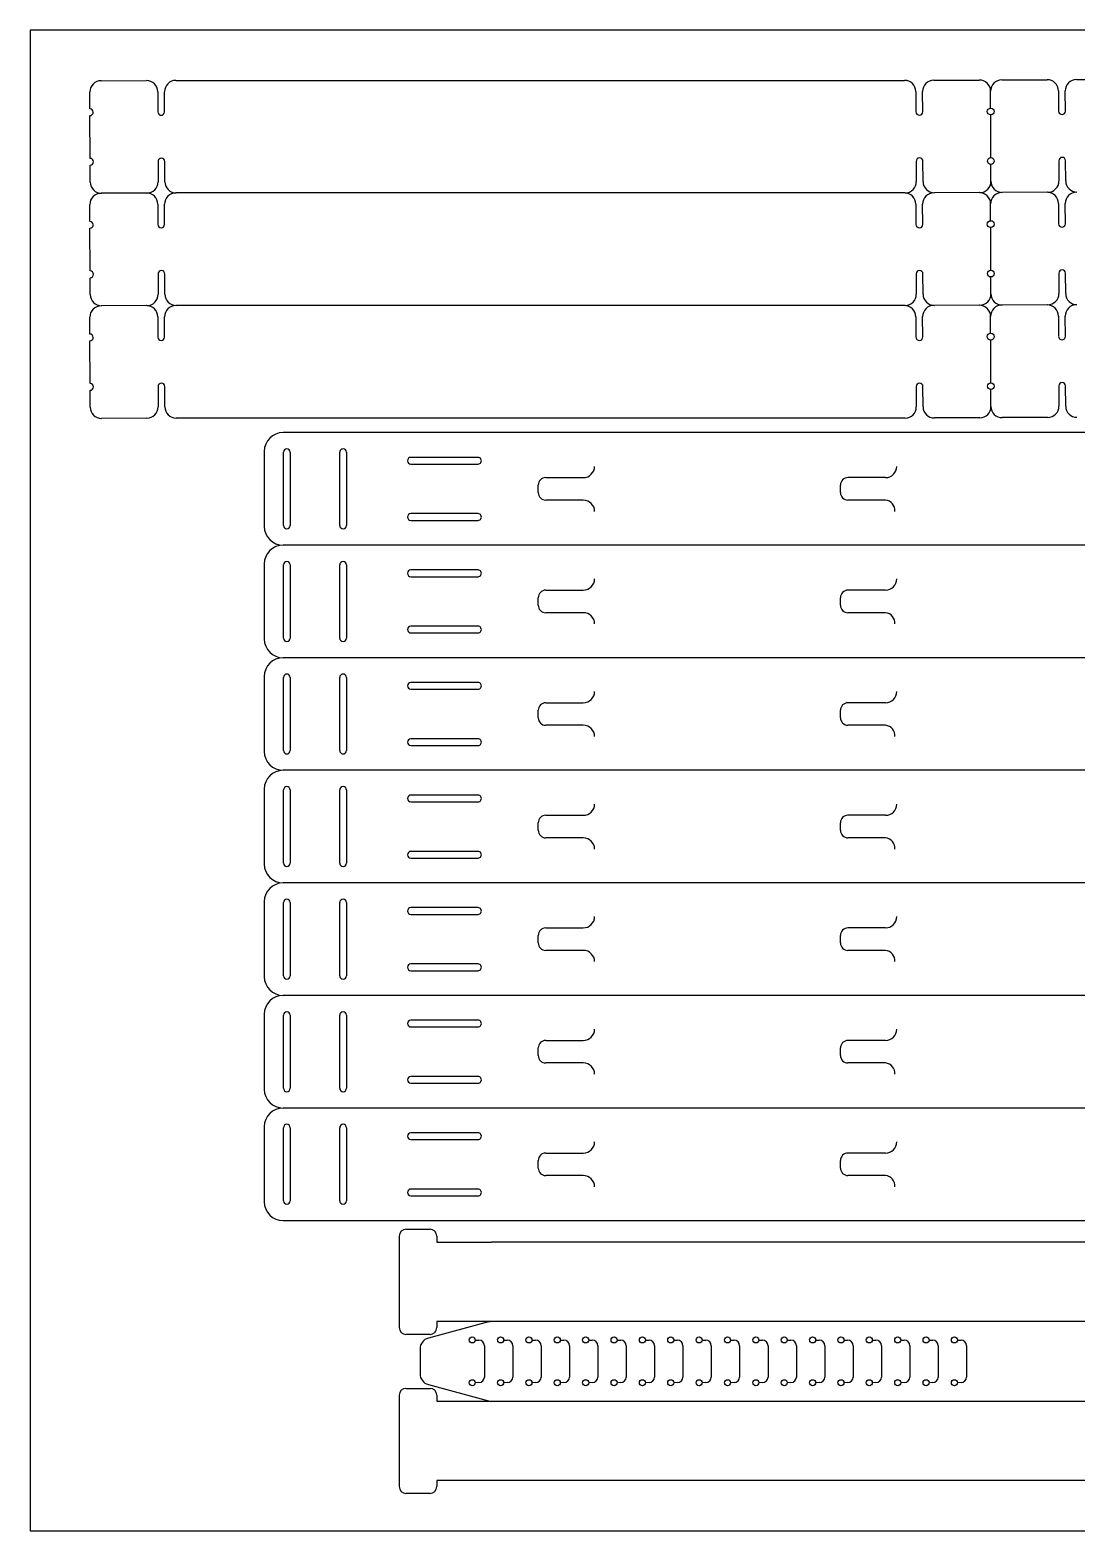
# Model space of a CAD drawing. Header units: millimetres. Extents: x 0 to 600, y 0 to 400.
# Drawn here: x 0 to 278.9, y 0 to 400 of the extents above; entities that cross this region are included whole.
import ezdxf

# ---------------------------------------------------------------- set-up
doc = ezdxf.new("R2010")
doc.units = ezdxf.units.MM

msp = doc.modelspace()

# ---------------------------------------------------------------- linework, layer by layer
for p, q in [((18.92, 386.5), (31.02, 386.55)), ((38.82, 386.59), (233.01, 386.59)), ((240.81, 386.62), (252.91, 386.67)), ((258.91, 386.7), (271.01, 386.75)), ((278.81, 386.79), (473, 386.79)), ((15.95, 378.99), (15.93, 383.49)), ((34.03, 383.57), (34.05, 378.17)), ((35.85, 378.18), (35.83, 383.57)), ((236.02, 383.6), (236.05, 378.2)), ((237.85, 378.21), (237.82, 383.61)), ((255.94, 379.19), (255.92, 383.69)), ((274.02, 383.77), (274.05, 378.37)), ((275.85, 378.37), (275.82, 383.77)), ((16.01, 365.79), (15.96, 377.19)), ((256, 365.99), (255.95, 377.39)), ((34.11, 364.97), (34.13, 359.57)), ((35.93, 359.58), (35.91, 364.98)), ((236.1, 365), (236.13, 359.6)), ((237.93, 359.61), (237.9, 365.01)), ((256.03, 359.69), (256.01, 364.19)), ((274.1, 365.17), (274.13, 359.77)), ((275.93, 359.77), (275.9, 365.17)), ((16.03, 359.49), (16.01, 363.99)), ((31.15, 356.55), (19.05, 356.5)), ((233.14, 356.59), (38.95, 356.59)), ((253.04, 356.67), (240.94, 356.62)), ((271.14, 356.75), (259.04, 356.7)), ((15.95, 348.99), (15.93, 353.49)), ((34.03, 353.57), (34.05, 348.17)), ((35.85, 348.18), (35.83, 353.57)), ((236.02, 353.6), (236.05, 348.2)), ((237.85, 348.21), (237.82, 353.61)), ((255.94, 349.19), (255.92, 353.69)), ((274.02, 353.77), (274.05, 348.37)), ((275.85, 348.37), (275.82, 353.77)), ((16.01, 335.79), (15.96, 347.19)), ((256, 335.99), (255.95, 347.39)), ((16.03, 329.49), (16.01, 333.99)), ((34.11, 334.97), (34.13, 329.57)), ((35.93, 329.58), (35.91, 334.98)), ((236.1, 335), (236.13, 329.6)), ((237.93, 329.61), (237.9, 335.01)), ((256.03, 329.69), (256.01, 334.19)), ((274.1, 335.17), (274.13, 329.77)), ((275.93, 329.77), (275.9, 335.17)), ((31.15, 326.55), (19.05, 326.5)), ((233.14, 326.59), (38.95, 326.59)), ((253.04, 326.67), (240.94, 326.62)), ((271.14, 326.75), (259.04, 326.7)), ((15.95, 318.99), (15.93, 323.49)), ((34.03, 323.57), (34.05, 318.17)), ((35.85, 318.18), (35.83, 323.57)), ((236.02, 323.6), (236.05, 318.2)), ((237.85, 318.21), (237.82, 323.61)), ((255.94, 319.19), (255.92, 323.69)), ((274.02, 323.77), (274.05, 318.37)), ((275.85, 318.37), (275.82, 323.77)), ((16.01, 305.79), (15.96, 317.19)), ((256, 305.99), (255.95, 317.39)), ((34.11, 304.97), (34.13, 299.57)), ((35.93, 299.58), (35.91, 304.98)), ((236.1, 305), (236.13, 299.6)), ((237.93, 299.61), (237.9, 305.01)), ((256.03, 299.69), (256.01, 304.19)), ((274.1, 305.17), (274.13, 299.77)), ((275.93, 299.77), (275.9, 305.17)), ((16.03, 299.49), (16.01, 303.99)), ((31.15, 296.55), (19.05, 296.5)), ((233.14, 296.59), (38.95, 296.59)), ((253.04, 296.67), (240.94, 296.62)), ((271.14, 296.75), (259.04, 296.7)), ((457.41, 292.72), (67.41, 292.72)), ((62.41, 287.72), (62.41, 267.72)), ((67.51, 267.97), (67.51, 287.47)), ((69.31, 287.47), (69.31, 267.97)), ((82.51, 267.97), (82.51, 287.47)), ((84.31, 287.47), (84.31, 267.97)), ((119.36, 286.12), (101.46, 286.12)), ((101.46, 284.32), (119.36, 284.32)), ((137.41, 280.72), (147.41, 280.72)), ((227.92, 280.72), (217.92, 280.72)), ((135.41, 276.72), (135.41, 278.72)), ((215.92, 276.72), (215.92, 278.72)), ((147.41, 274.72), (137.41, 274.72)), ((227.92, 274.72), (217.92, 274.72)), ((119.36, 271.12), (101.46, 271.12)), ((101.46, 269.32), (119.36, 269.32)), ((457.41, 262.72), (67.41, 262.72)), ((62.41, 257.72), (62.41, 237.72)), ((67.51, 237.97), (67.51, 257.47)), ((69.31, 257.47), (69.31, 237.97)), ((82.51, 237.97), (82.51, 257.47)), ((84.31, 257.47), (84.31, 237.97)), ((119.36, 256.12), (101.46, 256.12)), ((101.46, 254.32), (119.36, 254.32)), ((135.41, 246.72), (135.41, 248.72)), ((137.41, 250.72), (147.41, 250.72)), ((215.92, 246.72), (215.92, 248.72)), ((227.92, 250.72), (217.92, 250.72)), ((147.41, 244.72), (137.41, 244.72)), ((227.92, 244.72), (217.92, 244.72)), ((119.36, 241.12), (101.46, 241.12)), ((101.46, 239.32), (119.36, 239.32)), ((457.41, 232.72), (67.41, 232.72)), ((62.41, 227.72), (62.41, 207.72)), ((67.51, 207.97), (67.51, 227.47)), ((69.31, 227.47), (69.31, 207.97)), ((82.51, 207.97), (82.51, 227.47)), ((84.31, 227.47), (84.31, 207.97)), ((119.36, 226.12), (101.46, 226.12)), ((101.46, 224.32), (119.36, 224.32)), ((137.41, 220.72), (147.41, 220.72)), ((227.92, 220.72), (217.92, 220.72)), ((135.41, 216.72), (135.41, 218.72)), ((215.92, 216.72), (215.92, 218.72)), ((147.41, 214.72), (137.41, 214.72)), ((227.92, 214.72), (217.92, 214.72)), ((119.36, 211.12), (101.46, 211.12)), ((101.46, 209.32), (119.36, 209.32)), ((457.41, 202.72), (67.41, 202.72)), ((62.41, 197.72), (62.41, 177.72)), ((67.51, 177.97), (67.51, 197.47)), ((69.31, 197.47), (69.31, 177.97)), ((82.51, 177.97), (82.51, 197.47)), ((84.31, 197.47), (84.31, 177.97)), ((119.36, 196.12), (101.46, 196.12)), ((101.46, 194.32), (119.36, 194.32)), ((135.41, 186.72), (135.41, 188.72)), ((137.41, 190.72), (147.41, 190.72)), ((215.92, 186.72), (215.92, 188.72)), ((227.92, 190.72), (217.92, 190.72)), ((147.41, 184.72), (137.41, 184.72)), ((227.92, 184.72), (217.92, 184.72)), ((119.36, 181.12), (101.46, 181.12)), ((101.46, 179.32), (119.36, 179.32)), ((457.41, 172.72), (67.41, 172.72)), ((62.41, 167.72), (62.41, 147.72)), ((67.51, 147.97), (67.51, 167.47)), ((69.31, 167.47), (69.31, 147.97)), ((82.51, 147.97), (82.51, 167.47)), ((84.31, 167.47), (84.31, 147.97)), ((119.36, 166.12), (101.46, 166.12)), ((101.46, 164.32), (119.36, 164.32)), ((137.41, 160.72), (147.41, 160.72)), ((227.92, 160.72), (217.92, 160.72)), ((135.41, 156.72), (135.41, 158.72)), ((215.92, 156.72), (215.92, 158.72)), ((147.41, 154.72), (137.41, 154.72)), ((227.92, 154.72), (217.92, 154.72)), ((119.36, 151.12), (101.46, 151.12)), ((101.46, 149.32), (119.36, 149.32)), ((457.41, 142.72), (67.41, 142.72)), ((62.41, 137.72), (62.41, 117.72)), ((67.51, 117.97), (67.51, 137.47)), ((69.31, 137.47), (69.31, 117.97)), ((82.51, 117.97), (82.51, 137.47)), ((84.31, 137.47), (84.31, 117.97)), ((119.36, 136.12), (101.46, 136.12)), ((101.46, 134.32), (119.36, 134.32)), ((135.41, 126.72), (135.41, 128.72)), ((137.41, 130.72), (147.41, 130.72)), ((215.92, 126.72), (215.92, 128.72)), ((227.92, 130.72), (217.92, 130.72)), ((147.41, 124.72), (137.41, 124.72)), ((227.92, 124.72), (217.92, 124.72)), ((119.36, 121.12), (101.46, 121.12)), ((101.46, 119.32), (119.36, 119.32)), ((457.41, 112.72), (67.41, 112.72)), ((62.41, 107.72), (62.41, 87.72)), ((67.51, 87.97), (67.51, 107.47)), ((69.31, 107.47), (69.31, 87.97)), ((82.51, 87.97), (82.51, 107.47)), ((84.31, 107.47), (84.31, 87.97)), ((119.36, 106.12), (101.46, 106.12)), ((101.46, 104.32), (119.36, 104.32)), ((137.41, 100.72), (147.41, 100.72)), ((227.92, 100.72), (217.92, 100.72)), ((135.41, 96.72), (135.41, 98.72)), ((215.92, 96.72), (215.92, 98.72)), ((147.41, 94.72), (137.41, 94.72)), ((227.92, 94.72), (217.92, 94.72)), ((119.36, 91.12), (101.46, 91.12)), ((101.46, 89.32), (119.36, 89.32)), ((67.41, 82.72), (457.41, 82.72)), ((98.37, 78.59), (98.37, 54.19)), ((439.34, 76.98), (122.97, 76.98)), ((98.37, 36.21), (98.37, 11.81))]:
    msp.add_line(p, q)
at = {"color": 7, "linetype": 'Continuous', "lineweight": 25, "true_color": 0xffffff}
for p, q in [((100.17, 80.39), (106.57, 80.39)), ((108.37, 78.59), (108.37, 76.99)), ((106.57, 52.39), (100.17, 52.39)), ((122.19, 55.7), (106.14, 51.4)), ((439.32, 55.79), (108.37, 55.79)), ((108.37, 55.79), (108.37, 54.19)), ((103.91, 48.5), (103.91, 41.91)), ((100.17, 38.01), (106.57, 38.01)), ((106.14, 39.01), (122.19, 34.71)), ((108.37, 36.21), (108.37, 34.61)), ((122.97, 34.6), (453.91, 34.6)), ((439.32, 13.41), (108.37, 13.41)), ((108.37, 13.41), (108.37, 11.81)), ((106.57, 10.01), (100.17, 10.01))]:
    msp.add_line(p, q, dxfattribs=at)
at = {"lineweight": 25}
for p, q in [((108.37, 76.99), (122.97, 76.98)), ((108.37, 34.61), (122.97, 34.6))]:
    msp.add_line(p, q, dxfattribs=at)
at = {"linetype": 'Continuous'}
for p, q in [((118.61, 50.89), (119.59, 50.88)), ((121.06, 49.38), (121.06, 41.03)), ((126.17, 50.89), (127.14, 50.88)), ((128.62, 49.38), (128.62, 41.03)), ((133.73, 50.89), (134.7, 50.88)), ((136.18, 49.38), (136.18, 41.03)), ((141.28, 50.89), (142.26, 50.88)), ((143.73, 49.38), (143.73, 41.03)), ((148.84, 50.89), (149.81, 50.88)), ((151.29, 49.38), (151.29, 41.03)), ((156.4, 50.89), (157.37, 50.88)), ((158.85, 49.38), (158.85, 41.03)), ((163.95, 50.89), (164.93, 50.88)), ((166.4, 49.38), (166.4, 41.03)), ((171.51, 50.89), (172.48, 50.88)), ((173.96, 49.38), (173.96, 41.03)), ((179.07, 50.89), (180.04, 50.88)), ((181.52, 49.38), (181.52, 41.03)), ((186.63, 50.89), (187.6, 50.88)), ((189.07, 49.38), (189.07, 41.03)), ((194.18, 50.89), (195.16, 50.88)), ((196.63, 49.38), (196.63, 41.03)), ((201.74, 50.89), (202.71, 50.88)), ((204.19, 49.38), (204.19, 41.03)), ((209.3, 50.89), (210.27, 50.88)), ((211.75, 49.38), (211.75, 41.03)), ((216.85, 50.89), (217.83, 50.88)), ((219.3, 49.38), (219.3, 41.03)), ((224.41, 50.89), (225.38, 50.88)), ((226.86, 49.38), (226.86, 41.03)), ((231.97, 50.89), (232.94, 50.88)), ((234.42, 49.38), (234.42, 41.03)), ((239.52, 50.89), (240.5, 50.88)), ((241.97, 49.38), (241.97, 41.03)), ((247.08, 50.89), (248.05, 50.88)), ((249.53, 49.38), (249.53, 41.03)), ((119.59, 39.53), (118.61, 39.52)), ((127.14, 39.53), (126.17, 39.52)), ((134.7, 39.53), (133.73, 39.52)), ((142.26, 39.53), (141.28, 39.52)), ((149.81, 39.53), (148.84, 39.52)), ((157.37, 39.53), (156.4, 39.52)), ((164.93, 39.53), (163.95, 39.52)), ((172.48, 39.53), (171.51, 39.52)), ((180.04, 39.53), (179.07, 39.52)), ((187.6, 39.53), (186.63, 39.52)), ((195.16, 39.53), (194.18, 39.52)), ((202.71, 39.53), (201.74, 39.52)), ((210.27, 39.53), (209.3, 39.52)), ((217.83, 39.53), (216.85, 39.52)), ((225.38, 39.53), (224.41, 39.52)), ((232.94, 39.53), (231.97, 39.52)), ((240.5, 39.53), (239.52, 39.52)), ((248.05, 39.53), (247.08, 39.52))]:
    msp.add_line(p, q, dxfattribs=at)
msp.add_lwpolyline([(0, 0), (600, 0), (600, 400), (0, 400)], close=True)
for centre in [(255.95, 378.29), (256, 365.09), (255.95, 348.29), (256, 335.09), (255.95, 318.29), (256, 305.09)]:
    msp.add_circle(centre, 0.9)
for centre in [(117.81, 50.9), (125.37, 50.9), (132.93, 50.9), (140.48, 50.9), (148.04, 50.9), (155.6, 50.9), (163.15, 50.9), (170.71, 50.9), (178.27, 50.9), (185.83, 50.9), (193.38, 50.9), (200.94, 50.9), (208.5, 50.9), (216.05, 50.9), (223.61, 50.9), (231.17, 50.9), (238.72, 50.9), (246.28, 50.9), (117.81, 39.5), (125.37, 39.5), (132.93, 39.5), (140.48, 39.5), (148.04, 39.5), (155.6, 39.5), (163.15, 39.5), (170.71, 39.5), (178.27, 39.5), (185.83, 39.5), (193.38, 39.5), (200.94, 39.5), (208.5, 39.5), (216.05, 39.5), (223.61, 39.5), (231.17, 39.5), (238.72, 39.5), (246.28, 39.5)]:
    msp.add_circle(centre, 0.8, dxfattribs=at)
for centre, radius, start, end in [((18.93, 383.5), 3, 90.25, 180.25), ((31.03, 383.55), 3, 0.25, 90.25), ((38.83, 383.59), 3, 90.25, 180.25), ((233.02, 383.59), 3, 0.25, 90.25), ((240.82, 383.62), 3, 90.25, 180.25), ((252.92, 383.67), 3, 0.25, 90.25), ((258.92, 383.7), 3, 90.25, 180.25), ((271.02, 383.75), 3, 0.25, 90.25), ((278.82, 383.79), 3, 90.25, 180.25), ((15.95, 378.09), 0.9, 270.25, 90.25), ((34.95, 378.17), 0.9, 180.25, 0.25), ((236.95, 378.2), 0.9, 180.25, 0.25), ((274.95, 378.37), 0.9, 180.25, 0.25), ((16.01, 364.89), 0.9, 270.2501, 90.2499), ((35.01, 364.97), 0.9, 0.25, 180.25), ((237, 365), 0.9, 0.25, 180.25), ((275, 365.17), 0.9, 0.25, 180.25), ((18.93, 353.5), 3, 90.25, 180.25), ((19.03, 359.5), 3, 180.25, 270.25), ((31.03, 353.55), 3, 0.25, 90.25), ((31.13, 359.55), 3, 270.25, 0.25), ((38.83, 353.59), 3, 90.25, 180.25), ((38.93, 359.59), 3, 180.25, 270.25), ((233.02, 353.59), 3, 0.25, 90.25), ((233.13, 359.59), 3, 270.25, 0.25), ((240.82, 353.62), 3, 90.25, 180.25), ((240.93, 359.62), 3, 180.25, 270.25), ((252.92, 353.67), 3, 0.25, 90.25), ((253.03, 359.67), 3, 270.25, 0.25), ((258.92, 353.7), 3, 90.25, 180.25), ((259.03, 359.7), 3, 180.25, 270.25), ((271.02, 353.75), 3, 0.25, 90.25), ((271.13, 359.75), 3, 270.25, 0.25), ((278.82, 353.79), 3, 90.25, 180.25), ((278.93, 359.79), 3, 180.25, 270.25), ((15.95, 348.09), 0.9, 270.25, 90.25), ((34.95, 348.17), 0.9, 180.25, 0.25), ((236.95, 348.2), 0.9, 180.25, 0.25), ((274.95, 348.37), 0.9, 180.25, 0.25), ((275, 335.17), 0.9, 0.25, 180.25), ((16.01, 334.89), 0.9, 270.2501, 90.2499), ((35.01, 334.97), 0.9, 0.25, 180.25), ((237, 335), 0.9, 0.25, 180.25), ((19.03, 329.5), 3, 180.25, 270.25), ((31.13, 329.55), 3, 270.25, 0.25), ((38.93, 329.59), 3, 180.25, 270.25), ((233.13, 329.59), 3, 270.25, 0.25), ((240.93, 329.62), 3, 180.25, 270.25), ((253.03, 329.67), 3, 270.25, 0.25), ((259.03, 329.7), 3, 180.25, 270.25), ((271.13, 329.75), 3, 270.25, 0.25), ((278.93, 329.79), 3, 180.25, 270.25), ((18.93, 323.5), 3, 90.25, 180.25), ((31.03, 323.55), 3, 0.25, 90.25), ((38.83, 323.59), 3, 90.25, 180.25), ((233.02, 323.59), 3, 0.25, 90.25), ((240.82, 323.62), 3, 90.25, 180.25), ((252.92, 323.67), 3, 0.25, 90.25), ((258.92, 323.7), 3, 90.25, 180.25), ((271.02, 323.75), 3, 0.25, 90.25), ((278.82, 323.79), 3, 90.25, 180.25), ((15.95, 318.09), 0.9, 270.25, 90.25), ((34.95, 318.17), 0.9, 180.25, 0.25), ((236.95, 318.2), 0.9, 180.25, 0.25), ((274.95, 318.37), 0.9, 180.25, 0.25), ((16.01, 304.89), 0.9, 270.2501, 90.2499), ((35.01, 304.97), 0.9, 0.25, 180.25), ((237, 305), 0.9, 0.25, 180.25), ((275, 305.17), 0.9, 0.25, 180.25), ((19.03, 299.5), 3, 180.25, 270.25), ((31.13, 299.55), 3, 270.25, 0.25), ((38.93, 299.59), 3, 180.25, 270.25), ((233.13, 299.59), 3, 270.25, 0.25), ((240.93, 299.62), 3, 180.25, 270.25), ((253.03, 299.67), 3, 270.25, 0.25), ((259.03, 299.7), 3, 180.25, 270.25), ((271.13, 299.75), 3, 270.25, 0.25), ((278.93, 299.79), 3, 180.25, 270.25), ((67.41, 287.72), 5, 90, 180), ((68.41, 287.47), 0.9, 0, 180), ((83.41, 287.47), 0.9, 0, 180), ((101.46, 285.22), 0.9, 90, 269.9777), ((119.36, 285.22), 0.9, 270, 90.0011), ((137.41, 278.72), 2, 90, 180), ((217.92, 278.72), 2, 90, 180), ((137.41, 276.72), 2, 180, 270), ((217.92, 276.72), 2, 180, 270), ((101.46, 270.22), 0.9, 90, 269.9777), ((119.36, 270.22), 0.9, 270, 90.0011), ((67.41, 267.72), 5, 180, 270), ((68.41, 267.97), 0.9, 180, 0), ((83.41, 267.97), 0.9, 180, 0), ((67.41, 257.72), 5, 90, 180), ((68.41, 257.47), 0.9, 0, 180), ((83.41, 257.47), 0.9, 0, 180), ((101.46, 255.22), 0.9, 90, 269.9777), ((119.36, 255.22), 0.9, 270, 90.0011), ((137.41, 248.72), 2, 90, 180), ((217.92, 248.72), 2, 90, 180), ((137.41, 246.72), 2, 180, 270), ((217.92, 246.72), 2, 180, 270), ((101.46, 240.22), 0.9, 90, 269.9777), ((119.36, 240.22), 0.9, 270, 90.0011), ((67.41, 237.72), 5, 180, 270), ((68.41, 237.97), 0.9, 180, 0), ((83.41, 237.97), 0.9, 180, 0), ((67.41, 227.72), 5, 90, 180), ((68.41, 227.47), 0.9, 0, 180), ((83.41, 227.47), 0.9, 0, 180), ((101.46, 225.22), 0.9, 90, 269.9777), ((119.36, 225.22), 0.9, 270, 90.0011), ((137.41, 218.72), 2, 90, 180), ((217.92, 218.72), 2, 90, 180), ((137.41, 216.72), 2, 180, 270), ((217.92, 216.72), 2, 180, 270), ((101.46, 210.22), 0.9, 90, 269.9777), ((119.36, 210.22), 0.9, 270, 90.0011), ((67.41, 207.72), 5, 180, 270), ((68.41, 207.97), 0.9, 180, 0), ((83.41, 207.97), 0.9, 180, 0), ((67.41, 197.72), 5, 90, 180), ((68.41, 197.47), 0.9, 0, 180), ((83.41, 197.47), 0.9, 0, 180), ((101.46, 195.22), 0.9, 90, 269.9777), ((119.36, 195.22), 0.9, 270, 90.0011), ((137.41, 188.72), 2, 90, 180), ((217.92, 188.72), 2, 90, 180), ((137.41, 186.72), 2, 180, 270), ((217.92, 186.72), 2, 180, 270), ((101.46, 180.22), 0.9, 90, 269.9777), ((119.36, 180.22), 0.9, 270, 90.0011), ((67.41, 177.72), 5, 180, 270), ((68.41, 177.97), 0.9, 180, 0), ((83.41, 177.97), 0.9, 180, 0), ((67.41, 167.72), 5, 90, 180), ((68.41, 167.47), 0.9, 0, 180), ((83.41, 167.47), 0.9, 0, 180), ((101.46, 165.22), 0.9, 90, 269.9777), ((119.36, 165.22), 0.9, 270, 90.0011), ((137.41, 158.72), 2, 90, 180), ((217.92, 158.72), 2, 90, 180), ((137.41, 156.72), 2, 180, 270), ((217.92, 156.72), 2, 180, 270), ((101.46, 150.22), 0.9, 90, 269.9777), ((119.36, 150.22), 0.9, 270, 90.0011), ((67.41, 147.72), 5, 180, 270), ((68.41, 147.97), 0.9, 180, 0), ((83.41, 147.97), 0.9, 180, 0), ((67.41, 137.72), 5, 90, 180), ((68.41, 137.47), 0.9, 0, 180), ((83.41, 137.47), 0.9, 0, 180), ((101.46, 135.22), 0.9, 90, 269.9777), ((119.36, 135.22), 0.9, 270, 90.0011), ((137.41, 128.72), 2, 90, 180), ((217.92, 128.72), 2, 90, 180), ((137.41, 126.72), 2, 180, 270), ((217.92, 126.72), 2, 180, 270), ((101.46, 120.22), 0.9, 90, 269.9777), ((119.36, 120.22), 0.9, 270, 90.0011), ((67.41, 117.72), 5, 180, 270), ((68.41, 117.97), 0.9, 180, 0), ((83.41, 117.97), 0.9, 180, 0), ((67.41, 107.72), 5, 90, 180), ((68.41, 107.47), 0.9, 0, 180), ((83.41, 107.47), 0.9, 0, 180), ((101.46, 105.22), 0.9, 90, 269.9777), ((119.36, 105.22), 0.9, 270, 90.0011), ((137.41, 98.72), 2, 90, 180), ((217.92, 98.72), 2, 90, 180), ((137.41, 96.72), 2, 180, 270), ((217.92, 96.72), 2, 180, 270), ((101.46, 90.22), 0.9, 90, 269.9777), ((119.36, 90.22), 0.9, 270, 90.0011), ((67.41, 87.72), 5, 180, 270), ((68.41, 87.97), 0.9, 180, 0), ((83.41, 87.97), 0.9, 180, 0)]:
    msp.add_arc(centre, radius, start, end)
for centre, radius, start, end in [((147.41, 283.72), 3, 270, 0), ((227.92, 283.72), 3, 270, 0), ((147.41, 271.72), 3, 0, 90), ((227.67, 271.97), 2.76, 354.8056, 84.8056), ((147.41, 253.72), 3, 270, 0), ((227.92, 253.72), 3, 270, 0), ((147.41, 241.72), 3, 0, 90), ((227.67, 241.97), 2.76, 354.8056, 84.8056), ((147.41, 223.72), 3, 270, 0), ((227.92, 223.72), 3, 270, 0), ((147.41, 211.72), 3, 0, 90), ((227.67, 211.97), 2.76, 354.8056, 84.8056), ((147.41, 193.72), 3, 270, 0), ((227.92, 193.72), 3, 270, 0), ((147.41, 181.72), 3, 0, 90), ((227.67, 181.97), 2.76, 354.8056, 84.8056), ((147.41, 163.72), 3, 270, 0), ((227.92, 163.72), 3, 270, 0), ((147.41, 151.72), 3, 0, 90), ((227.67, 151.97), 2.76, 354.8056, 84.8056), ((147.41, 133.72), 3, 270, 0), ((227.92, 133.72), 3, 270, 0), ((147.41, 121.72), 3, 0, 90), ((227.67, 121.97), 2.76, 354.8056, 84.8056), ((147.41, 103.72), 3, 270, 0), ((227.92, 103.72), 3, 270, 0), ((147.41, 91.72), 3, 0, 90), ((227.67, 91.97), 2.76, 354.8056, 84.8056), ((119.56, 49.38), 1.5, 0, 89.0922), ((127.12, 49.38), 1.5, 0, 89.0922), ((134.68, 49.38), 1.5, 0, 89.0922), ((142.23, 49.38), 1.5, 0, 89.0922), ((149.79, 49.38), 1.5, 0, 89.0922), ((157.35, 49.38), 1.5, 0, 89.0922), ((164.9, 49.38), 1.5, 0, 89.0922), ((172.46, 49.38), 1.5, 0, 89.0922), ((180.02, 49.38), 1.5, 0, 89.0922), ((187.57, 49.38), 1.5, 0, 89.0922), ((195.13, 49.38), 1.5, 0, 89.0922), ((202.69, 49.38), 1.5, 0, 89.0922), ((210.25, 49.38), 1.5, 0, 89.0922), ((217.8, 49.38), 1.5, 0, 89.0922), ((225.36, 49.38), 1.5, 0, 89.0922), ((232.92, 49.38), 1.5, 0, 89.0922), ((240.47, 49.38), 1.5, 0, 89.0922), ((248.03, 49.38), 1.5, 0, 89.0922), ((119.56, 41.03), 1.5, 270.9078, 0), ((127.12, 41.03), 1.5, 270.9078, 0), ((134.68, 41.03), 1.5, 270.9078, 0), ((142.23, 41.03), 1.5, 270.9078, 0), ((149.79, 41.03), 1.5, 270.9078, 0), ((157.35, 41.03), 1.5, 270.9078, 0), ((164.9, 41.03), 1.5, 270.9078, 0), ((172.46, 41.03), 1.5, 270.9078, 0), ((180.02, 41.03), 1.5, 270.9078, 0), ((187.57, 41.03), 1.5, 270.9078, 0), ((195.13, 41.03), 1.5, 270.9078, 0), ((202.69, 41.03), 1.5, 270.9078, 0), ((210.25, 41.03), 1.5, 270.9078, 0), ((217.8, 41.03), 1.5, 270.9078, 0), ((225.36, 41.03), 1.5, 270.9078, 0), ((232.92, 41.03), 1.5, 270.9078, 0), ((240.47, 41.03), 1.5, 270.9078, 0), ((248.03, 41.03), 1.5, 270.9078, 0)]:
    msp.add_arc(centre, radius, start, end, dxfattribs=at)
at = {"color": 7, "linetype": 'Continuous', "lineweight": 25, "true_color": 0xffffff}
for centre, radius, start, end in [((100.17, 78.59), 1.8, 90, 180), ((106.57, 78.59), 1.8, 0, 90), ((100.17, 54.19), 1.8, 180, 270), ((106.57, 54.19), 1.8, 270, 0), ((122.97, 52.8), 3, 90, 105), ((106.91, 48.5), 3, 105, 180), ((106.91, 41.91), 3, 180, 255), ((100.17, 36.21), 1.8, 90, 180), ((106.57, 36.21), 1.8, 0, 90), ((122.97, 37.6), 3, 255, 270), ((100.17, 11.81), 1.8, 180, 270), ((106.57, 11.81), 1.8, 270, 0)]:
    msp.add_arc(centre, radius, start, end, dxfattribs=at)

doc.saveas('drawing.dxf')
